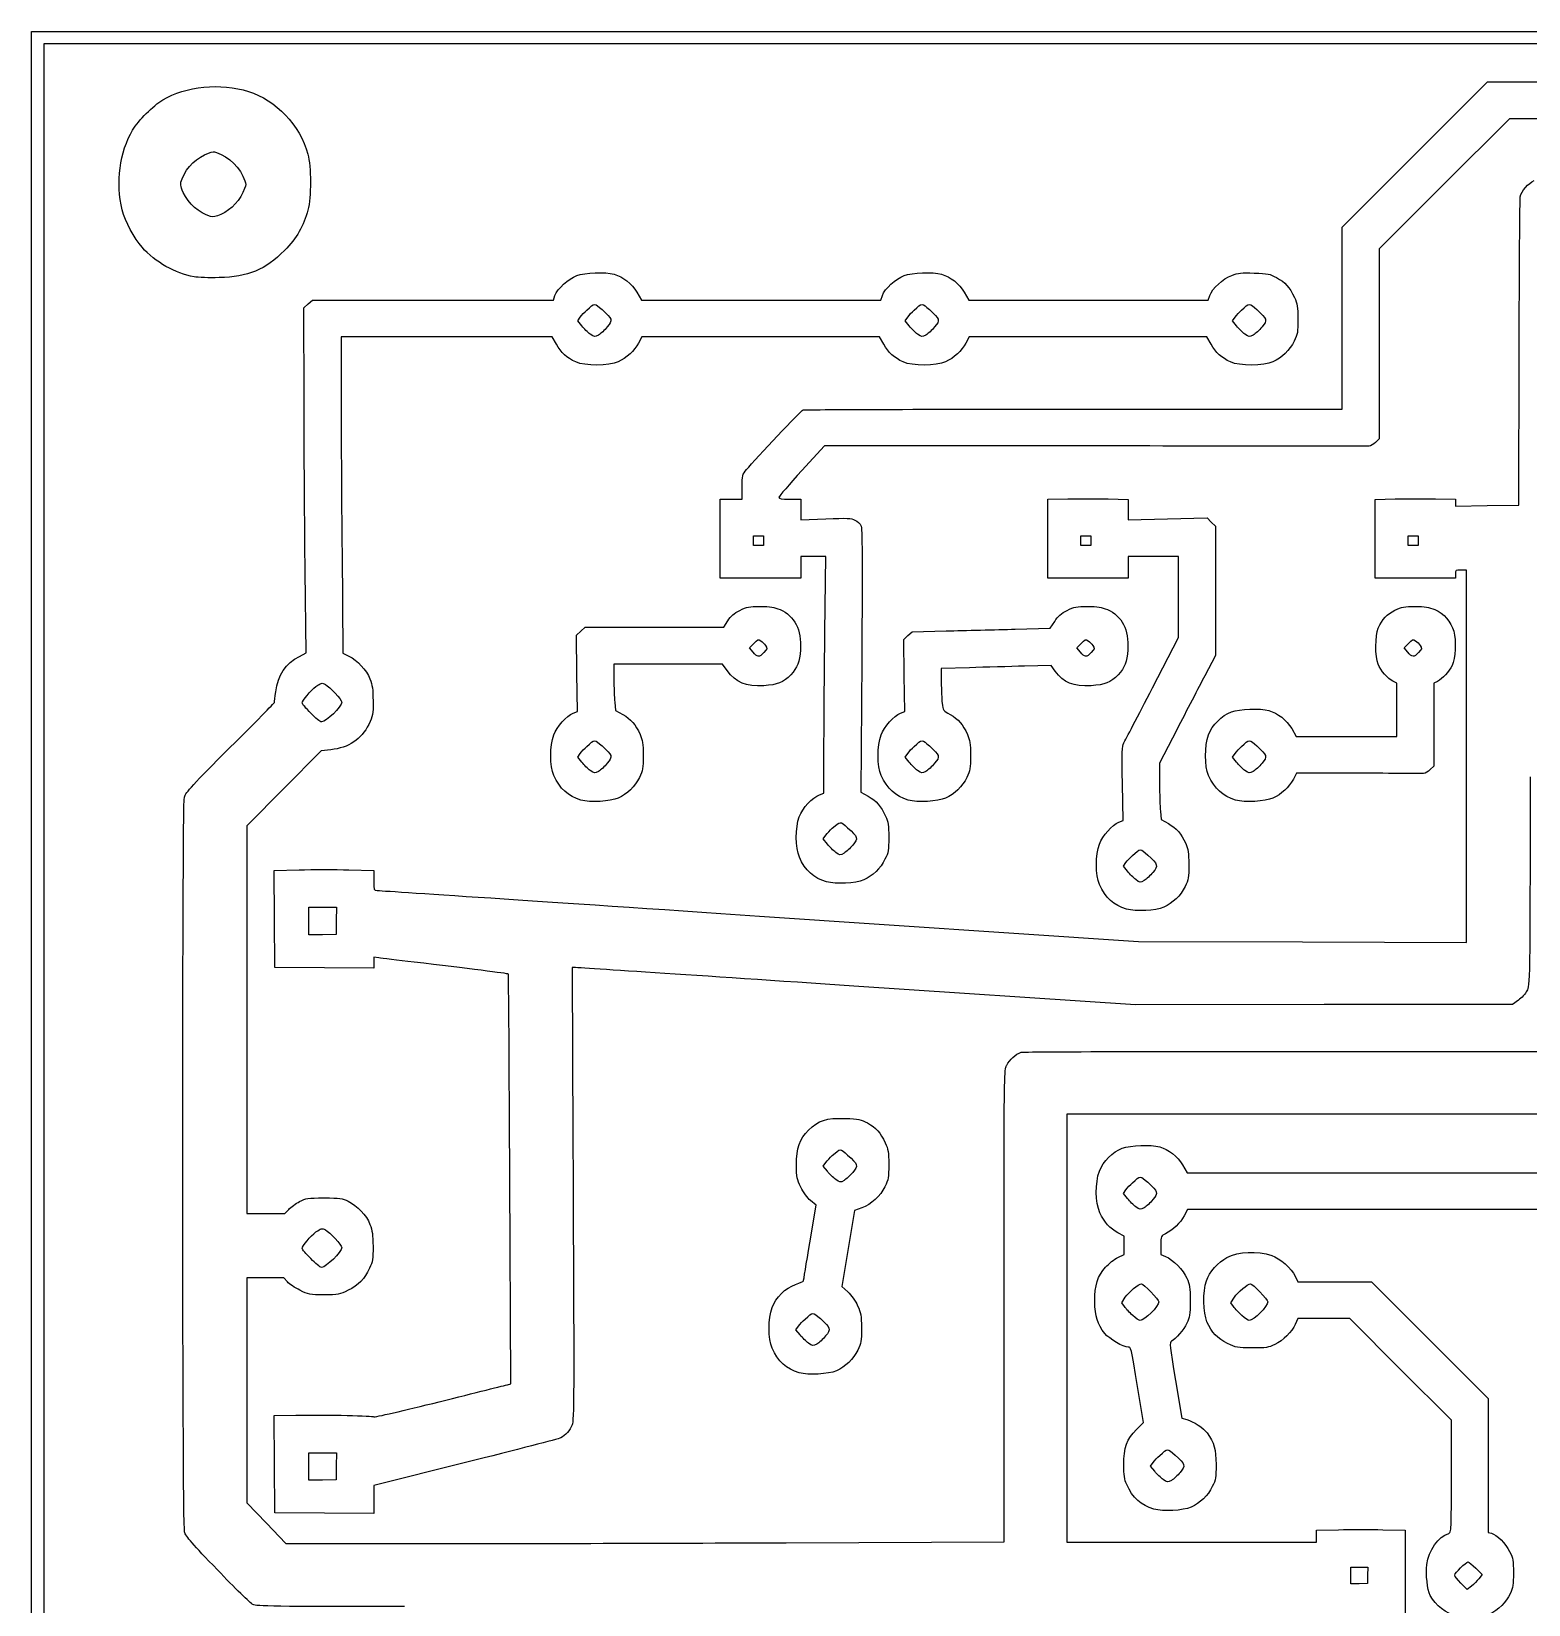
# Model space of a CAD drawing. Extents: x 0 to 100, y 0 to 150.
# Drawn here: x 0 to 34.85, y 113.45 to 150.08 of the extents above; entities that cross this region are included whole.
import ezdxf

# ---------------------------------------------------------------- set-up
doc = ezdxf.new("R2010")
doc.units = 0
doc.layers.add('Calque_1', color=7, linetype='CONTINUOUS')

msp = doc.modelspace()

# ---------------------------------------------------------------- linework, layer by layer
at = {"layer": 'Calque_1', "color": 7}
for p, q in [((0, 75.041132), (0, 150.08226)), ((0, 150.08226), (50.037997, 150.08226)), ((50.037997, 149.79651), (0.28575, 149.79651)), ((0.28575, 149.79651), (0.28575, 75.041132)), ((32.202913, 147.216494), (33.893932, 148.907513)), ((33.893932, 148.907513), (52.810749, 148.907513)), ((34.40121, 148.04995), (32.885149, 146.534315)), ((52.846526, 148.050232), (34.40121, 148.04995)), ((30.511894, 145.525475), (32.202913, 147.216494)), ((32.885149, 146.534315), (31.369085, 145.018683)), ((4.166293, 145.776799), (4.166295, 145.776816)), ((30.511894, 143.406494), (30.511894, 145.525475)), ((31.369085, 145.018683), (31.369085, 142.808327)), ((3.784758, 144.368976), (3.784755, 144.368973)), ((14.093509, 144.010071), (14.201148, 143.82751)), ((21.713506, 144.010071), (21.821148, 143.82751)), ((6.339388, 143.646928), (6.440441, 143.737219)), ((6.344722, 141.522658), (6.339388, 143.646928)), ((6.440441, 143.737219), (6.541493, 143.82751)), ((6.541493, 143.82751), (9.344491, 143.82751)), ((9.344491, 143.82751), (12.147485, 143.82751)), ((12.147485, 143.82751), (12.18552, 143.932692)), ((14.201148, 143.82751), (16.984317, 143.82751)), ((16.984317, 143.82751), (19.767485, 143.82751)), ((19.767485, 143.82751), (19.80552, 143.932692)), ((21.821148, 143.82751), (24.604317, 143.82751)), ((24.604317, 143.82751), (27.387485, 143.82751)), ((27.387485, 143.82751), (27.425517, 143.932692)), ((12.71561, 143.345844), (12.775709, 143.429419)), ((12.810716, 143.226168), (12.71561, 143.345844)), ((20.33561, 143.345844), (20.395709, 143.429419)), ((20.430716, 143.226168), (20.33561, 143.345844)), ((27.95561, 143.345844), (28.015709, 143.429419)), ((28.050716, 143.226168), (27.95561, 143.345844)), ((30.511894, 141.287513), (30.511894, 143.406494)), ((9.664835, 142.970359), (7.207242, 142.970359)), ((7.207242, 142.970359), (7.207242, 141.626228)), ((12.122429, 142.970359), (9.664835, 142.970359)), ((12.218196, 142.800673), (12.122429, 142.970359)), ((13.005491, 143.032953), (13.005491, 143.032959)), ((14.208009, 142.970325), (14.131917, 142.826891)), ((16.975218, 142.970325), (14.208009, 142.970325)), ((19.742429, 142.970325), (16.975218, 142.970325)), ((19.838196, 142.800642), (19.742429, 142.970325)), ((20.625491, 143.032953), (20.625491, 143.032959)), ((21.828006, 142.970294), (21.751914, 142.826858)), ((24.595218, 142.970294), (21.828006, 142.970294)), ((27.362429, 142.970294), (24.595218, 142.970294)), ((27.458193, 142.800608), (27.362429, 142.970294)), ((28.245491, 143.032953), (28.245491, 143.032959)), ((31.369085, 142.808327), (31.369085, 140.597968)), ((34.623324, 139.050925), (34.629505, 142.590056)), ((24.25974, 141.287513), (30.511894, 141.287513)), ((18.46271, 140.432837), (17.930899, 139.855986)), ((24.765085, 140.430297), (18.46271, 140.432837)), ((31.369085, 140.597968), (31.28538, 140.514264)), ((16.033894, 138.271263), (16.033894, 139.192013)), ((16.033894, 139.192013), (16.287894, 139.192013)), ((16.287894, 139.192013), (16.541894, 139.192013)), ((16.541894, 139.192013), (16.541894, 139.474757)), ((17.653085, 139.192499), (17.907085, 139.192499)), ((17.907085, 139.192499), (17.907085, 138.953273)), ((23.653863, 139.188751), (24.122174, 139.198318)), ((25.058799, 139.197754), (25.527113, 139.187537)), ((31.273699, 139.187348), (31.74201, 139.197564)), ((32.678635, 139.198129), (33.146949, 139.188562)), ((17.907085, 138.953273), (17.907085, 138.714053)), ((23.653863, 138.269632), (23.653863, 139.188751)), ((25.527113, 139.187537), (25.527113, 138.948215)), ((25.527113, 138.948215), (25.527113, 138.708891)), ((31.273699, 138.268887), (31.273699, 139.187348)), ((33.146949, 139.188562), (33.146949, 139.110572)), ((33.146949, 139.110572), (33.146949, 139.03258)), ((33.146949, 139.03258), (33.885135, 139.041752)), ((33.885135, 139.041752), (34.623324, 139.050925)), ((17.907085, 138.714053), (18.487096, 138.735643)), ((25.527113, 138.708891), (26.446316, 138.732231)), ((26.446316, 138.732231), (27.36552, 138.755571)), ((27.36552, 138.755571), (27.462316, 138.658777)), ((27.462316, 138.658777), (27.559113, 138.56198)), ((27.559113, 138.56198), (27.559113, 137.055359)), ((16.033894, 137.350513), (16.033894, 138.271263)), ((16.806833, 138.226618), (16.806833, 138.336685)), ((16.806833, 138.336685), (16.921486, 138.336685)), ((16.806833, 138.116552), (16.806833, 138.226618)), ((16.806833, 138.226618), (16.806833, 138.226618)), ((16.921486, 138.116552), (16.806833, 138.116552)), ((16.921486, 138.336685), (17.036138, 138.336685)), ((17.036138, 138.116552), (16.921486, 138.116552)), ((17.036138, 138.336685), (17.036138, 138.226618)), ((17.036138, 138.226618), (17.036138, 138.116552)), ((23.653863, 137.350513), (23.653863, 138.269632)), ((24.426833, 138.226618), (24.426833, 138.336685)), ((24.426833, 138.336685), (24.541486, 138.336685)), ((24.426833, 138.116552), (24.426833, 138.226618)), ((24.426833, 138.226618), (24.426833, 138.226618)), ((24.541486, 138.116552), (24.426833, 138.116552)), ((24.541486, 138.336685), (24.656138, 138.336685)), ((24.656138, 138.116552), (24.541486, 138.116552)), ((24.656138, 138.336685), (24.656138, 138.226618)), ((24.656138, 138.226618), (24.656138, 138.116552)), ((31.273699, 137.350423), (31.273699, 138.268887)), ((32.046833, 138.226618), (32.046833, 138.336685)), ((32.046833, 138.336685), (32.161486, 138.336685)), ((32.046833, 138.116552), (32.046833, 138.226618)), ((32.046833, 138.226618), (32.046833, 138.226618)), ((32.161486, 138.116552), (32.046833, 138.116552)), ((32.161486, 138.336685), (32.276138, 138.336685)), ((32.276138, 138.116552), (32.161486, 138.116552)), ((32.276138, 138.336685), (32.276138, 138.226618)), ((32.276138, 138.226618), (32.276138, 138.116552)), ((7.228324, 137.943535), (7.249406, 135.604971)), ((18.19809, 137.858513), (17.907144, 137.858513)), ((17.907144, 137.858513), (17.907144, 137.604513)), ((18.489038, 137.858513), (18.19809, 137.858513)), ((18.467956, 136.091161), (18.489038, 137.858513)), ((26.114488, 137.858513), (25.527113, 137.858513)), ((25.527113, 137.858513), (25.527113, 137.604513)), ((26.701863, 137.858513), (26.114488, 137.858513)), ((26.701863, 136.915823), (26.701863, 137.858513)), ((6.391261, 135.61015), (6.370659, 137.504268)), ((17.907144, 137.604513), (17.907144, 137.350513)), ((25.527113, 137.604513), (25.527113, 137.350513)), ((33.146949, 137.445673), (33.146949, 137.350423)), ((33.400949, 137.540923), (33.273949, 137.540923)), ((33.400949, 133.20562), (33.400949, 137.540923)), ((16.970519, 137.350513), (16.033894, 137.350513)), ((17.907144, 137.350513), (16.970519, 137.350513)), ((24.590488, 137.350513), (23.653863, 137.350513)), ((25.527113, 137.350513), (24.590488, 137.350513)), ((27.559113, 137.055359), (27.559113, 135.548736)), ((32.210324, 137.350423), (31.273699, 137.350423)), ((33.146949, 137.350423), (32.210324, 137.350423)), ((26.701863, 135.973133), (26.701863, 136.915823)), ((16.11328, 136.210897), (16.20853, 136.359397)), ((23.710784, 136.18537), (23.817267, 136.346855)), ((12.68428, 136.02209), (12.787969, 136.1148)), ((12.695654, 135.135831), (12.68428, 136.02209)), ((12.787969, 136.1148), (12.891657, 136.20751)), ((12.891657, 136.20751), (14.502469, 136.209204)), ((14.502469, 136.209204), (16.11328, 136.210897)), ((20.304249, 135.926809), (20.402347, 136.014538)), ((20.315651, 135.088189), (20.304249, 135.926809)), ((20.402347, 136.014538), (20.500444, 136.102267)), ((20.500444, 136.102267), (21.291347, 136.12301)), ((22.896517, 136.16457), (23.710784, 136.18537)), ((26.092105, 134.796509), (26.701863, 135.973133)), ((6.235692, 135.530572), (6.391261, 135.61015)), ((7.249406, 135.604971), (7.386402, 135.538655)), ((16.711515, 135.727512), (16.813313, 135.832539)), ((16.79551, 135.62769), (16.711515, 135.727512)), ((16.79551, 135.627679), (16.79551, 135.62769)), ((24.331515, 135.727512), (24.433313, 135.832539)), ((24.41551, 135.62769), (24.331515, 135.727512)), ((24.41551, 135.627679), (24.41551, 135.62769)), ((27.559113, 135.548736), (27.310512, 135.076479)), ((31.951515, 135.727512), (32.053313, 135.832539)), ((32.03551, 135.62769), (31.951515, 135.727512)), ((32.03551, 135.627679), (32.03551, 135.62769)), ((14.819526, 135.350198), (13.557402, 135.350198)), ((13.557402, 135.350198), (13.557402, 135.005605)), ((16.081646, 135.350198), (14.819526, 135.350198)), ((16.192714, 135.200482), (16.081646, 135.350198)), ((19.326287, 135.44084), (19.306475, 132.370962)), ((21.836185, 135.267764), (21.177374, 135.248008)), ((21.177374, 135.248008), (21.177656, 134.926063)), ((23.733249, 135.319583), (23.114124, 135.303553)), ((23.829306, 135.184819), (23.733249, 135.319583)), ((12.707027, 134.249571), (12.695654, 135.135831)), ((20.327025, 134.249571), (20.315651, 135.088189)), ((31.781874, 134.904129), (31.691337, 134.950947)), ((31.781874, 134.28582), (31.781874, 134.904129)), ((32.726447, 134.94986), (32.639133, 134.904129)), ((32.639133, 134.904129), (32.639133, 133.940899)), ((13.577751, 134.466366), (13.598099, 134.271714)), ((6.500913, 134.208646), (6.500913, 134.208646)), ((12.611735, 134.210102), (12.707027, 134.249571)), ((13.598099, 134.271714), (13.765781, 134.177082)), ((20.231735, 134.210099), (20.327025, 134.249571)), ((31.781874, 133.66751), (31.781874, 134.28582)), ((26.659637, 133.823153), (26.257363, 133.042083)), ((29.333642, 133.850071), (29.441284, 133.66751)), ((32.639133, 133.940899), (32.639133, 132.977669)), ((6.746847, 133.333094), (5.881658, 132.459277)), ((6.965259, 133.357026), (6.746847, 133.333094)), ((18.446874, 132.34677), (18.446874, 133.33529)), ((29.441284, 133.66751), (30.611578, 133.66751)), ((30.611578, 133.66751), (31.781874, 133.66751)), ((12.71561, 133.18585), (12.775709, 133.269425)), ((12.810716, 133.066174), (12.71561, 133.18585)), ((20.33561, 133.18585), (20.395709, 133.269425)), ((20.430716, 133.066174), (20.33561, 133.18585)), ((26.257363, 133.042083), (26.257363, 132.581624)), ((27.95561, 133.18585), (28.015709, 133.269425)), ((28.050716, 133.066174), (27.95561, 133.18585)), ((32.639133, 132.977669), (32.555428, 132.893965)), ((33.400949, 128.870317), (33.400949, 133.20562)), ((13.005491, 132.872956), (13.005491, 132.872964)), ((20.625491, 132.872956), (20.625491, 132.872964)), ((28.245491, 132.872956), (28.245491, 132.872964)), ((29.448258, 132.814635), (29.372111, 132.66907)), ((30.892883, 132.809639), (29.448258, 132.814635)), ((5.881658, 132.459277), (5.016472, 131.585461)), ((18.341693, 132.308734), (18.446874, 132.34677)), ((19.306475, 132.370962), (19.47744, 132.274476)), ((25.409113, 131.710437), (25.392772, 132.563189)), ((12.789162, 132.185869), (12.789002, 132.185928)), ((20.409137, 132.185914), (20.409002, 132.185928)), ((26.277711, 131.926512), (26.298059, 131.731861)), ((28.029134, 132.186044), (28.029002, 132.185928)), ((5.016472, 131.585461), (5.016472, 127.070284)), ((25.312776, 131.670534), (25.409113, 131.710437)), ((26.298059, 131.731861), (26.465742, 131.637229)), ((18.43061, 131.28085), (18.490709, 131.364425)), ((18.525716, 131.161174), (18.43061, 131.28085)), ((18.720491, 130.967959), (18.720491, 130.967964)), ((5.650653, 130.548207), (6.230487, 130.560935)), ((5.658979, 129.417032), (5.650653, 130.548207)), ((7.38976, 130.561217), (7.969196, 130.548856)), ((7.969196, 130.548856), (7.969196, 130.31427)), ((25.41561, 130.64585), (25.475709, 130.729425)), ((25.510716, 130.526174), (25.41561, 130.64585)), ((18.504103, 130.281411), (18.504002, 130.280931)), ((25.705491, 130.332959), (25.705491, 130.332964)), ((6.456333, 129.367674), (6.456333, 129.689402)), ((6.456333, 129.689402), (6.778061, 129.689402)), ((6.778061, 129.689402), (7.099788, 129.689402)), ((7.099788, 129.689402), (7.095188, 129.372277)), ((5.667304, 128.285857), (5.658979, 129.417032)), ((6.456335, 129.367677), (6.456333, 129.367674)), ((6.456335, 129.045949), (6.456335, 129.367677)), ((7.095188, 129.372277), (7.090588, 129.05515)), ((16.945057, 129.485445), (25.765074, 128.891201)), ((25.489123, 129.646016), (25.489002, 129.645931)), ((6.773461, 129.050549), (6.456335, 129.045949)), ((7.090588, 129.05515), (6.773461, 129.050549)), ((25.765074, 128.891201), (29.58301, 128.880759)), ((29.58301, 128.880759), (33.400949, 128.870317)), ((6.818243, 128.277532), (5.667304, 128.285857)), ((7.969179, 128.269206), (6.818243, 128.277532)), ((8.088243, 128.511742), (7.969179, 128.529579)), ((7.969179, 128.529579), (7.969179, 128.399392)), ((7.969179, 128.399392), (7.969179, 128.269206)), ((25.701569, 127.414685), (19.145194, 127.854238)), ((34.609823, 127.523877), (34.474983, 127.428627)), ((30.088276, 127.421656), (25.701569, 127.414685)), ((34.474983, 127.428627), (30.088276, 127.421656)), ((5.016472, 127.070284), (5.016472, 122.555106)), ((31.074323, 126.334209), (39.052472, 126.331669)), ((32.078487, 124.872966), (24.098357, 124.872966)), ((24.098357, 124.872966), (24.098357, 119.888216)), ((40.058617, 124.872966), (32.078487, 124.872966)), ((18.43061, 123.660853), (18.490709, 123.744427)), ((18.525716, 123.541177), (18.43061, 123.660853)), ((26.793512, 123.690066), (26.901154, 123.507502)), ((26.901154, 123.507502), (36.231201, 123.507502)), ((11.154684, 118.59009), (11.133658, 123.355853)), ((18.720491, 123.347962), (18.720491, 123.347967)), ((25.41561, 123.02585), (25.475709, 123.109425)), ((18.116691, 121.876108), (18.262755, 122.749825)), ((18.262755, 122.749825), (18.133898, 122.860121)), ((25.510716, 122.906174), (25.41561, 123.02585)), ((25.705491, 122.712956), (25.705491, 122.712962)), ((5.016472, 122.555106), (5.455031, 122.555106)), ((5.455031, 122.555106), (5.89359, 122.555106)), ((5.89359, 122.555106), (5.986842, 122.653317)), ((19.161249, 122.626147), (19.011776, 121.743847)), ((19.324554, 122.686783), (19.161249, 122.626147)), ((26.908012, 122.650257), (26.831919, 122.506824)), ((36.308823, 122.650257), (26.908012, 122.650257)), ((25.43175, 122.031237), (25.28778, 122.107612)), ((25.43175, 121.819099), (25.43175, 122.031237)), ((19.011776, 121.743847), (18.862302, 120.86155)), ((25.43175, 121.606958), (25.43175, 121.819099)), ((26.288997, 121.819305), (26.288997, 121.60336)), ((6.500913, 121.508652), (6.500913, 121.508652)), ((25.285031, 121.533682), (25.43175, 121.606958)), ((26.288997, 121.60336), (26.39945, 121.557211)), ((5.447146, 121.062856), (5.016472, 121.062856)), ((5.016472, 121.062856), (5.016472, 118.440529)), ((5.87782, 121.062856), (5.447146, 121.062856)), ((5.957107, 120.968634), (5.87782, 121.062856)), ((29.415441, 121.096579), (29.473644, 120.967502)), ((29.473644, 120.967502), (30.3336, 120.967502)), ((30.3336, 120.967502), (31.193551, 120.967502)), ((31.193551, 120.967502), (32.551277, 119.609779)), ((18.862302, 120.86155), (19.002338, 120.731144)), ((25.376403, 120.481363), (25.459619, 120.607113)), ((27.916403, 120.481363), (27.999619, 120.607113)), ((22.637722, 114.913861), (22.637722, 120.402617)), ((25.441817, 120.389497), (25.376403, 120.481363)), ((25.635636, 120.181626), (25.635636, 120.181626)), ((27.981817, 120.389497), (27.916403, 120.481363)), ((28.175636, 120.181626), (28.175636, 120.181626)), ((17.79561, 119.850842), (17.855709, 119.934419)), ((17.890716, 119.731168), (17.79561, 119.850842)), ((24.098357, 119.888216), (24.098357, 114.903466)), ((29.47622, 120.110252), (29.417713, 119.977647)), ((30.081138, 120.110252), (29.47622, 120.110252)), ((30.686059, 120.110252), (30.081138, 120.110252)), ((31.868906, 118.927724), (30.686059, 120.110252)), ((18.085491, 119.53795), (18.085491, 119.537956)), ((32.551277, 119.609779), (33.909003, 118.252053)), ((17.869129, 118.850923), (17.869002, 118.850923)), ((33.05175, 117.745196), (31.868906, 118.927724)), ((5.016472, 118.440529), (5.016472, 115.818205)), ((11.077998, 118.571492), (11.154684, 118.59009)), ((25.882981, 117.691057), (25.752182, 118.479967)), ((26.628858, 118.672866), (26.775616, 117.792166)), ((33.909003, 118.252053), (33.909003, 116.692219)), ((5.650636, 117.855985), (6.151101, 117.862109)), ((5.65899, 116.720924), (5.650636, 117.855985)), ((25.721152, 117.530072), (25.882981, 117.691057)), ((26.775616, 117.792166), (26.889981, 117.761367)), ((33.05175, 116.437488), (33.05175, 117.745196)), ((6.456333, 116.667668), (6.456333, 116.989396)), ((6.456333, 116.989396), (6.778061, 116.989396)), ((6.778061, 116.989396), (7.099788, 116.989396)), ((7.099788, 116.989396), (7.095188, 116.672272)), ((5.667316, 115.58586), (5.65899, 116.720924)), ((6.456335, 116.667668), (6.456333, 116.667668)), ((6.456335, 116.345944), (6.456335, 116.667668)), ((7.095188, 116.672272), (7.090588, 116.355144)), ((10.10438, 116.757565), (7.969191, 116.223843)), ((26.05061, 116.675842), (26.110709, 116.759419)), ((26.145716, 116.556168), (26.05061, 116.675842)), ((33.909003, 116.692219), (33.909003, 115.132385)), ((6.773461, 116.350544), (6.456335, 116.345944)), ((7.090588, 116.355144), (6.773461, 116.350544)), ((7.969191, 116.223843), (7.969191, 115.896527)), ((26.340491, 116.36295), (26.340491, 116.362956)), ((5.016472, 115.818205), (5.468908, 115.346039)), ((7.969191, 115.896527), (7.969191, 115.569209)), ((6.818255, 115.577534), (5.667316, 115.58586)), ((7.969191, 115.569209), (6.818255, 115.577534)), ((26.123999, 115.675928), (26.124002, 115.675923)), ((5.468908, 115.346039), (5.921347, 114.87387)), ((29.908607, 115.180973), (30.424543, 115.194773)), ((29.908607, 115.042218), (29.908607, 115.180973)), ((29.908607, 114.903466), (29.908607, 115.042218)), ((31.456418, 115.195055), (31.972357, 115.181593)), ((31.972357, 115.181593), (31.972357, 114.169387)), ((33.909003, 115.132385), (33.981291, 115.114238)), ((5.921347, 114.87387), (9.207472, 114.872741)), ((17.565658, 114.89275), (22.637722, 114.913861)), ((24.098357, 114.903466), (27.003482, 114.903466)), ((27.003482, 114.903466), (29.908607, 114.903466)), ((30.713333, 114.12753), (30.713333, 114.322407)), ((30.713333, 114.322407), (30.90821, 114.322407)), ((30.90821, 114.322407), (31.103087, 114.322407)), ((31.103087, 114.322407), (31.099503, 114.13112)), ((33.618867, 114.297741), (33.764897, 114.149617)), ((30.713344, 114.127541), (30.713333, 114.12753)), ((30.713344, 113.932664), (30.713344, 114.127541)), ((30.904632, 113.936248), (30.713344, 113.932664)), ((31.095919, 113.939833), (30.904632, 113.936248)), ((31.099503, 114.13112), (31.095919, 113.939833)), ((31.972357, 114.169387), (31.972357, 113.157182)), ((33.41926, 113.805548), (33.274562, 113.950247)), ((33.274562, 113.950247), (33.274562, 113.950247)), ((33.764897, 114.149617), (33.691147, 114.053977)), ((33.518325, 113.88194), (33.41926, 113.805548))]:
    msp.add_line(p, q, dxfattribs=at)
for points in [[(3.057452, 148.489082), (3.589249, 148.80825), (4.401154, 148.88848), (5.052492, 148.68622)], [(2.35519, 147.786817), (2.490399, 148.012101), (2.832171, 148.353872), (3.057452, 148.489082)], [(5.052492, 148.68622), (5.693794, 148.487078), (6.246396, 147.90215), (6.433171, 147.224772)], [(2.113308, 145.931412), (1.958332, 146.54373), (2.055233, 147.287033), (2.35519, 147.786817)], [(3.505602, 146.6524), (3.61761, 146.928052), (3.858441, 147.161904), (4.12311, 147.252009)], [(4.12311, 147.252009), (4.227602, 147.287583), (4.230013, 147.287713), (4.310138, 147.261971)], [(4.310138, 147.261971), (4.598265, 147.169467), (4.864428, 146.902745), (4.967466, 146.603259)], [(6.433171, 147.224772), (6.511739, 146.939826), (6.513455, 146.214117), (6.436247, 145.923022)], [(3.533756, 146.33455), (3.462658, 146.483221), (3.458041, 146.535351), (3.505602, 146.6524)], [(4.967466, 146.603259), (4.995281, 146.522411), (4.995262, 146.52186), (4.961234, 146.424482)], [(34.654877, 146.233054), (34.678837, 146.362608), (34.842992, 146.55334), (34.979695, 146.610458)], [(4.166295, 145.776816), (3.90163, 145.855957), (3.661287, 146.067875), (3.533756, 146.33455)], [(4.961234, 146.424482), (4.87116, 146.166706), (4.656298, 145.931974), (4.411202, 145.823578)], [(34.629505, 142.590056), (34.632892, 144.53658), (34.644322, 146.175929), (34.654877, 146.233054)], [(2.5728, 145.057263), (2.389652, 145.262035), (2.183435, 145.654346), (2.113308, 145.931412)], [(4.411202, 145.823578), (4.280595, 145.765818), (4.233255, 145.756776), (4.166293, 145.776799)], [(6.436247, 145.923022), (6.33936, 145.557739), (6.170069, 145.266539), (5.889919, 144.983281)], [(3.784755, 144.368973), (3.348612, 144.446638), (2.88187, 144.711707), (2.5728, 145.057263)], [(5.889919, 144.983281), (5.445241, 144.53367), (5.043469, 144.366611), (4.365625, 144.349475)], [(4.365625, 144.349475), (4.138611, 144.343746), (3.877223, 144.352523), (3.784758, 144.368976)], [(12.18552, 143.932692), (12.243791, 144.093835), (12.495039, 144.325539), (12.691008, 144.398861)], [(12.691008, 144.398861), (12.881695, 144.470206), (13.356598, 144.487018), (13.562872, 144.429727)], [(13.562872, 144.429727), (13.767709, 144.372834), (13.977394, 144.207003), (14.093509, 144.010071)], [(19.80552, 143.932692), (19.863791, 144.093835), (20.115039, 144.325539), (20.311008, 144.398861)], [(20.311008, 144.398861), (20.501695, 144.470206), (20.976598, 144.487018), (21.182869, 144.429727)], [(21.182869, 144.429727), (21.387706, 144.372834), (21.597394, 144.207003), (21.713506, 144.010071)], [(27.425517, 143.932692), (27.48468, 144.096302), (27.734929, 144.325449), (27.937754, 144.401731)], [(27.937754, 144.401731), (28.08747, 144.45804), (28.168222, 144.466484), (28.463867, 144.456744)], [(28.463867, 144.456744), (28.778807, 144.446359), (28.829748, 144.436086), (28.982427, 144.352147)], [(28.982427, 144.352147), (29.183767, 144.241451), (29.286858, 144.126759), (29.396904, 143.89101)], [(12.775709, 143.429419), (12.808763, 143.475384), (12.876403, 143.549428), (12.92602, 143.593957)], [(12.92602, 143.593957), (13.117155, 143.765492), (13.10493, 143.765111), (13.282958, 143.605049)], [(13.282958, 143.605049), (13.525695, 143.386806), (13.533727, 143.359812), (13.403038, 143.201431)], [(20.395709, 143.429419), (20.428763, 143.475384), (20.496403, 143.549428), (20.54602, 143.593957)], [(20.54602, 143.593957), (20.737155, 143.765492), (20.72493, 143.765111), (20.902958, 143.605049)], [(20.902958, 143.605049), (21.145695, 143.386806), (21.153727, 143.359812), (21.023035, 143.201431)], [(28.015709, 143.429419), (28.048763, 143.475384), (28.116403, 143.549428), (28.16602, 143.593957)], [(28.16602, 143.593957), (28.357155, 143.765492), (28.34493, 143.765111), (28.522958, 143.605049)], [(28.522958, 143.605049), (28.765695, 143.386806), (28.773727, 143.359812), (28.643035, 143.201431)], [(29.396904, 143.89101), (29.467945, 143.73883), (29.478515, 143.673535), (29.479144, 143.38301)], [(13.005491, 143.032959), (12.950673, 143.073401), (12.863023, 143.160345), (12.810716, 143.226168)], [(20.625491, 143.032959), (20.570673, 143.073401), (20.483023, 143.160345), (20.430716, 143.226168)], [(28.245491, 143.032959), (28.190673, 143.073401), (28.103023, 143.160345), (28.050716, 143.226168)], [(29.479144, 143.38301), (29.479708, 143.081927), (29.471326, 143.032225), (29.391607, 142.869913)], [(13.199251, 143.01396), (13.108099, 142.961122), (13.102057, 142.961715), (13.005491, 143.032953)], [(13.403038, 143.201431), (13.342705, 143.128316), (13.250999, 143.043951), (13.199251, 143.01396)], [(20.819251, 143.01396), (20.728099, 142.961122), (20.722057, 142.961715), (20.625491, 143.032953)], [(21.023035, 143.201431), (20.962705, 143.128316), (20.870999, 143.043951), (20.819251, 143.01396)], [(28.439251, 143.01396), (28.348096, 142.961122), (28.342054, 142.961715), (28.245491, 143.032953)], [(28.643035, 143.201431), (28.582705, 143.128316), (28.490999, 143.043951), (28.439251, 143.01396)], [(29.391607, 142.869913), (29.28986, 142.662726), (29.106721, 142.484358), (28.896378, 142.387587)], [(12.668242, 142.386241), (12.464181, 142.480613), (12.32811, 142.605914), (12.218196, 142.800673)], [(14.131917, 142.826891), (14.03821, 142.650254), (13.850691, 142.477049), (13.656378, 142.387652)], [(20.288242, 142.38621), (20.084181, 142.480579), (19.94811, 142.60588), (19.838196, 142.800642)], [(21.751914, 142.826858), (21.658207, 142.65022), (21.470688, 142.477015), (21.276378, 142.387621)], [(27.908242, 142.386176), (27.704178, 142.480545), (27.56811, 142.605846), (27.458193, 142.800608)], [(13.656378, 142.387652), (13.445174, 142.290489), (12.877021, 142.289656), (12.668242, 142.386241)], [(21.276378, 142.387621), (21.065171, 142.290455), (20.497021, 142.289625), (20.288242, 142.38621)], [(28.896378, 142.387587), (28.685171, 142.290421), (28.117021, 142.289591), (27.908242, 142.386176)], [(6.370659, 137.504268), (6.359313, 138.546032), (6.347658, 140.354309), (6.344722, 141.522658)], [(7.207242, 141.626228), (7.207242, 140.886955), (7.216724, 139.229743), (7.228324, 137.943535)], [(16.64508, 139.880957), (16.865894, 140.145134), (17.912994, 141.251214), (17.958974, 141.268858)], [(17.958974, 141.268858), (17.9857, 141.279103), (20.821055, 141.287513), (24.25974, 141.287513)], [(31.134566, 140.429168), (31.097657, 140.428321), (28.231392, 140.428886), (24.765085, 140.430297)], [(31.28538, 140.514264), (31.239341, 140.468228), (31.171475, 140.429933), (31.134566, 140.429168)], [(16.541894, 139.474757), (16.541894, 139.747263), (16.545619, 139.761975), (16.64508, 139.880957)], [(17.930899, 139.855986), (17.638401, 139.538717), (17.399085, 139.259642), (17.399085, 139.235817)], [(17.399085, 139.235817), (17.399085, 139.202834), (17.459695, 139.192499), (17.653085, 139.192499)], [(24.122174, 139.198318), (24.379747, 139.203596), (24.801229, 139.203285), (25.058799, 139.197754)], [(31.74201, 139.197564), (31.999583, 139.203181), (32.421062, 139.203491), (32.678635, 139.198129)], [(18.487096, 138.735643), (18.992808, 138.754467), (19.08013, 138.750516), (19.168779, 138.70466)], [(19.168779, 138.70466), (19.224701, 138.675744), (19.287476, 138.620276), (19.308281, 138.5814)], [(19.308281, 138.5814), (19.337203, 138.52736), (19.341442, 137.787774), (19.326287, 135.44084)], [(33.273949, 137.540923), (33.154002, 137.540923), (33.146949, 137.535645), (33.146949, 137.445673)], [(16.4878, 136.601569), (16.652531, 136.685423), (16.702461, 136.695173), (16.96405, 136.694569)], [(16.96405, 136.694569), (17.198221, 136.694005), (17.28967, 136.679358), (17.424349, 136.620794)], [(24.107772, 136.601814), (24.272359, 136.685417), (24.322659, 136.695216), (24.584022, 136.694612)], [(24.584022, 136.694612), (24.81819, 136.694047), (24.909642, 136.679428), (25.044318, 136.620836)], [(31.738178, 136.607693), (31.89432, 136.684088), (31.95432, 136.695219), (32.206754, 136.694631)], [(32.206754, 136.694631), (32.438075, 136.694067), (32.530034, 136.67925), (32.664327, 136.620853)], [(16.20853, 136.359397), (16.278408, 136.46834), (16.352797, 136.532848), (16.4878, 136.601569)], [(17.424349, 136.620794), (17.767325, 136.471614), (17.92857, 136.153267), (17.899247, 135.683212)], [(23.817267, 136.346855), (23.897037, 136.467829), (23.969915, 136.531789), (24.107772, 136.601814)], [(25.044318, 136.620836), (25.387294, 136.471659), (25.548542, 136.153312), (25.519216, 135.683257)], [(31.34842, 136.189925), (31.437998, 136.396128), (31.549049, 136.515164), (31.738178, 136.607693)], [(32.664327, 136.620853), (32.876815, 136.528431), (33.038522, 136.342616), (33.104763, 136.114755)], [(16.813313, 135.832539), (16.904391, 135.92651), (16.921599, 135.933021), (16.97677, 135.894379)], [(16.97677, 135.894379), (17.010682, 135.870616), (17.06015, 135.82018), (17.086693, 135.782283)], [(18.446874, 133.33529), (18.446874, 133.878974), (18.456357, 135.119117), (18.467956, 136.091161)], [(21.291347, 136.12301), (21.726344, 136.134412), (22.44867, 136.153123), (22.896517, 136.16457)], [(24.433313, 135.832539), (24.524391, 135.92651), (24.541599, 135.933021), (24.59677, 135.894379)], [(24.59677, 135.894379), (24.630682, 135.870616), (24.68015, 135.82018), (24.706693, 135.782283)], [(31.343453, 135.347952), (31.272785, 135.509981), (31.275802, 136.02279), (31.34842, 136.189925)], [(32.053313, 135.832539), (32.144391, 135.92651), (32.161599, 135.933021), (32.216767, 135.894379)], [(32.216767, 135.894379), (32.250682, 135.870616), (32.30015, 135.82018), (32.326693, 135.782283)], [(33.104763, 136.114755), (33.168037, 135.8971), (33.148702, 135.476264), (33.068088, 135.316507)], [(5.684461, 134.708196), (5.732066, 135.087322), (5.921417, 135.369815), (6.235692, 135.530572)], [(7.386402, 135.538655), (7.58584, 135.44211), (7.7976, 135.212429), (7.879026, 135.004346)], [(17.046092, 135.620624), (16.933743, 135.503355), (16.899314, 135.504325), (16.79551, 135.627679)], [(17.086693, 135.782283), (17.131552, 135.718239), (17.128688, 135.706834), (17.046092, 135.620624)], [(17.899247, 135.683212), (17.881665, 135.401187), (17.829863, 135.267753), (17.673413, 135.101354)], [(24.666092, 135.620624), (24.553743, 135.503355), (24.519314, 135.504325), (24.41551, 135.627679)], [(24.706693, 135.782283), (24.751552, 135.718239), (24.748688, 135.706834), (24.666092, 135.620624)], [(25.519216, 135.683257), (25.501634, 135.401232), (25.449832, 135.267798), (25.293382, 135.101397)], [(32.286095, 135.620624), (32.173743, 135.503355), (32.139314, 135.504325), (32.03551, 135.627679)], [(32.326693, 135.782283), (32.371552, 135.718239), (32.368688, 135.706834), (32.286095, 135.620624)], [(17.049905, 134.848952), (16.619395, 134.827221), (16.404122, 134.915503), (16.192714, 135.200482)], [(23.114124, 135.303553), (22.773603, 135.294747), (22.198533, 135.278632), (21.836185, 135.267764)], [(24.669874, 134.848994), (24.24533, 134.827573), (24.019705, 134.917707), (23.829306, 135.184819)], [(31.691337, 134.950947), (31.574768, 135.011227), (31.406632, 135.20311), (31.343453, 135.347952)], [(33.068088, 135.316507), (32.999005, 135.179606), (32.840682, 135.009694), (32.726447, 134.94986)], [(6.301111, 134.442007), (6.301111, 134.501807), (6.497264, 134.737815), (6.622161, 134.828293)], [(6.622161, 134.828293), (6.743996, 134.916547), (6.758192, 134.919742), (6.840169, 134.877352)], [(6.840169, 134.877352), (6.941332, 134.825039), (7.221861, 134.523431), (7.221861, 134.466978)], [(7.879026, 135.004346), (7.934147, 134.863481), (7.949116, 134.757001), (7.950985, 134.492443)], [(13.557402, 135.005605), (13.557402, 134.816081), (13.566546, 134.573421), (13.577751, 134.466366)], [(17.673413, 135.101354), (17.50982, 134.927359), (17.354062, 134.864305), (17.049905, 134.848952)], [(21.177656, 134.926063), (21.177814, 134.748994), (21.186913, 134.529369), (21.197892, 134.438005)], [(25.293382, 135.101397), (25.129789, 134.927401), (24.974034, 134.86435), (24.669874, 134.848994)], [(25.429396, 133.517913), (25.458519, 133.573999), (25.75674, 134.149368), (26.092105, 134.796509)], [(27.310512, 135.076479), (27.173784, 134.816736), (26.880891, 134.25274), (26.659637, 133.823153)], [(4.627499, 133.41351), (5.196524, 133.981042), (5.660675, 134.453186), (5.658948, 134.462719)], [(5.658948, 134.462719), (5.657255, 134.472258), (5.668713, 134.582717), (5.684461, 134.708196)], [(6.500913, 134.208646), (6.391021, 134.321272), (6.301111, 134.426284), (6.301111, 134.442007)], [(7.221861, 134.466978), (7.221861, 134.360665), (6.858666, 134.003868), (6.750445, 134.003868)], [(7.950985, 134.492443), (7.953242, 134.176958), (7.94757, 134.146678), (7.849506, 133.947472)], [(21.197892, 134.438005), (21.217196, 134.277218), (21.223235, 134.268855), (21.385643, 134.177192)], [(6.750445, 134.003868), (6.723098, 134.003868), (6.610804, 134.09602), (6.500913, 134.208646)], [(12.157685, 133.701498), (12.230718, 133.895772), (12.452421, 134.14411), (12.611735, 134.210102)], [(13.765781, 134.177082), (13.952677, 134.071605), (14.060622, 133.946673), (14.166477, 133.713326)], [(19.777685, 133.701498), (19.850718, 133.895772), (20.072421, 134.14411), (20.231735, 134.210099)], [(21.385643, 134.177192), (21.572649, 134.071653), (21.680582, 133.946752), (21.786455, 133.713371)], [(27.397685, 133.701498), (27.484708, 133.932988), (27.703986, 134.153872), (27.931141, 134.238861)], [(27.931141, 134.238861), (28.121824, 134.310206), (28.596731, 134.327018), (28.803005, 134.269727)], [(28.803005, 134.269727), (29.007841, 134.212834), (29.21753, 134.047003), (29.333642, 133.850071)], [(7.849506, 133.947472), (7.677935, 133.598959), (7.384398, 133.402952), (6.965259, 133.357026)], [(12.158813, 132.758487), (12.06408, 132.972648), (12.063442, 133.451145), (12.157685, 133.701498)], [(14.166477, 133.713326), (14.225434, 133.583366), (14.237902, 133.498902), (14.238867, 133.222948)], [(19.778813, 132.758487), (19.68408, 132.972648), (19.683442, 133.451145), (19.777685, 133.701498)], [(21.786455, 133.713371), (21.845411, 133.583411), (21.85788, 133.498947), (21.858845, 133.222993)], [(27.398813, 132.758487), (27.30408, 132.972648), (27.303442, 133.451145), (27.397685, 133.701498)], [(3.558754, 132.254635), (3.587547, 132.361685), (3.755432, 132.543727), (4.627499, 133.41351)], [(12.775709, 133.269425), (12.808763, 133.31539), (12.876403, 133.389434), (12.92602, 133.433963)], [(12.92602, 133.433963), (13.117155, 133.605498), (13.10493, 133.605117), (13.282958, 133.445054)], [(13.282958, 133.445054), (13.525695, 133.226812), (13.533727, 133.199817), (13.403038, 133.041437)], [(20.395709, 133.269425), (20.428763, 133.31539), (20.496403, 133.389434), (20.54602, 133.433963)], [(20.54602, 133.433963), (20.737155, 133.605498), (20.72493, 133.605117), (20.902958, 133.445054)], [(20.902958, 133.445054), (21.145695, 133.226812), (21.153727, 133.199817), (21.023035, 133.041437)], [(25.392772, 132.563189), (25.378323, 133.318003), (25.382528, 133.42765), (25.429396, 133.517913)], [(28.015709, 133.269425), (28.048763, 133.31539), (28.116403, 133.389434), (28.16602, 133.433963)], [(28.16602, 133.433963), (28.357155, 133.605498), (28.34493, 133.605117), (28.522958, 133.445054)], [(28.522958, 133.445054), (28.765695, 133.226812), (28.773727, 133.199817), (28.643035, 133.041437)], [(13.005491, 132.872964), (12.950673, 132.913407), (12.863023, 133.000351), (12.810716, 133.066174)], [(13.403038, 133.041437), (13.342705, 132.968322), (13.250999, 132.883957), (13.199251, 132.853962)], [(14.238867, 133.222948), (14.239996, 132.921371), (14.231614, 132.872431), (14.151777, 132.709851)], [(20.625491, 132.872964), (20.570673, 132.913407), (20.483023, 133.000351), (20.430716, 133.066174)], [(21.023035, 133.041437), (20.962705, 132.968322), (20.870999, 132.883957), (20.819251, 132.853962)], [(21.858845, 133.222993), (21.859974, 132.921416), (21.851592, 132.872476), (21.771754, 132.709896)], [(28.245491, 132.872964), (28.190673, 132.913407), (28.103023, 133.000351), (28.050716, 133.066174)], [(28.643035, 133.041437), (28.582705, 132.968322), (28.490999, 132.883957), (28.439251, 132.853962)], [(12.789002, 132.185928), (12.498087, 132.268168), (12.29347, 132.454073), (12.158813, 132.758487)], [(13.199251, 132.853962), (13.108099, 132.801128), (13.102057, 132.80172), (13.005491, 132.872956)], [(14.151777, 132.709851), (14.049262, 132.501097), (13.864635, 132.322171), (13.656951, 132.230302)], [(20.409002, 132.185928), (20.118087, 132.268168), (19.91347, 132.454073), (19.778813, 132.758487)], [(20.819251, 132.853962), (20.728099, 132.801128), (20.722057, 132.80172), (20.625491, 132.872956)], [(21.771754, 132.709896), (21.66924, 132.501145), (21.484613, 132.322219), (21.276925, 132.230347)], [(28.029002, 132.185928), (27.738087, 132.268168), (27.53347, 132.454073), (27.398813, 132.758487)], [(28.439251, 132.853962), (28.348096, 132.801128), (28.342054, 132.80172), (28.245491, 132.872956)], [(29.372111, 132.66907), (29.278128, 132.489407), (29.090245, 132.315993), (28.896922, 132.230477)], [(32.404614, 132.807382), (32.367705, 132.805688), (31.687426, 132.806817), (30.892883, 132.809639)], [(32.555428, 132.893965), (32.509389, 132.847926), (32.441523, 132.808965), (32.404614, 132.807382)], [(34.885557, 132.722941), (34.877316, 127.873796), (34.877316, 127.87311), (34.810988, 127.746127)], [(3.563242, 115.145065), (3.510644, 115.32135), (3.506261, 132.059442), (3.558754, 132.254635)], [(17.872685, 131.796498), (17.948933, 131.999323), (18.178055, 132.249561), (18.341693, 132.308734)], [(19.47744, 132.274476), (19.667485, 132.167223), (19.775145, 132.043141), (19.881421, 131.808868)], [(26.257363, 132.581624), (26.257363, 132.328369), (26.266507, 132.033568), (26.277711, 131.926512)], [(13.656951, 132.230302), (13.47185, 132.148424), (13.005999, 132.12457), (12.789162, 132.185869)], [(21.276925, 132.230347), (21.091824, 132.148469), (20.625974, 132.124616), (20.409137, 132.185914)], [(28.896922, 132.230477), (28.711819, 132.148599), (28.245971, 132.124745), (28.029134, 132.186044)], [(17.873813, 130.853487), (17.77908, 131.067648), (17.778442, 131.546145), (17.872685, 131.796498)], [(18.490709, 131.364425), (18.523763, 131.41039), (18.591403, 131.484434), (18.64102, 131.528963)], [(18.64102, 131.528963), (18.832155, 131.700498), (18.81993, 131.700117), (18.997958, 131.540054)], [(18.997958, 131.540054), (19.240695, 131.321812), (19.248727, 131.294817), (19.118038, 131.13644)], [(19.881421, 131.808868), (19.940377, 131.678908), (19.952846, 131.594444), (19.953811, 131.31849)], [(24.857685, 131.161498), (24.930904, 131.356271), (25.152519, 131.604153), (25.312776, 131.670534)], [(26.465742, 131.637229), (26.652638, 131.531751), (26.760582, 131.40682), (26.866438, 131.173473)], [(18.720491, 130.967964), (18.665673, 131.008407), (18.578023, 131.095351), (18.525716, 131.161174)], [(19.118038, 131.13644), (19.057705, 131.063322), (18.965999, 130.97896), (18.914251, 130.948965)], [(19.953811, 131.31849), (19.95494, 131.016913), (19.946558, 130.967973), (19.86672, 130.805393)], [(24.858813, 130.218487), (24.76408, 130.432648), (24.763442, 130.911145), (24.857685, 131.161498)], [(26.866438, 131.173473), (26.925394, 131.043512), (26.937863, 130.959049), (26.938828, 130.683095)], [(18.504002, 130.280931), (18.213087, 130.363171), (18.00847, 130.549076), (17.873813, 130.853487)], [(18.914251, 130.948965), (18.823099, 130.896128), (18.817057, 130.89672), (18.720491, 130.967959)], [(19.86672, 130.805393), (19.764206, 130.596639), (19.579579, 130.417713), (19.371891, 130.325844)], [(25.475709, 130.729425), (25.508763, 130.77539), (25.576403, 130.849434), (25.62602, 130.893963)], [(25.62602, 130.893963), (25.817155, 131.065498), (25.80493, 131.065117), (25.982958, 130.905054)], [(25.982958, 130.905054), (26.225695, 130.686812), (26.233727, 130.659817), (26.103035, 130.50144)], [(6.230487, 130.560935), (6.549398, 130.567934), (7.071069, 130.568075), (7.38976, 130.561217)], [(25.705491, 130.332964), (25.650673, 130.373407), (25.563023, 130.460351), (25.510716, 130.526174)], [(26.103035, 130.50144), (26.042705, 130.428322), (25.950999, 130.34396), (25.899251, 130.313965)], [(26.938828, 130.683095), (26.939957, 130.381518), (26.931575, 130.332578), (26.851737, 130.169998)], [(7.969196, 130.31427), (7.969196, 130.086381), (7.971454, 130.079687), (8.047118, 130.079687)], [(8.047118, 130.079687), (8.089976, 130.079687), (12.094046, 129.812279), (16.945057, 129.485445)], [(19.371891, 130.325844), (19.18679, 130.243966), (18.720943, 130.220112), (18.504103, 130.281411)], [(25.489002, 129.645931), (25.198087, 129.728171), (24.99347, 129.914076), (24.858813, 130.218487)], [(25.899251, 130.313965), (25.808096, 130.261128), (25.802057, 130.26172), (25.705491, 130.332959)], [(26.851737, 130.169998), (26.749223, 129.961247), (26.564596, 129.782321), (26.356911, 129.690452)], [(26.356911, 129.690452), (26.17181, 129.608571), (25.70596, 129.584717), (25.489123, 129.646016)], [(8.905804, 128.411353), (8.521629, 128.456757), (8.153727, 128.501932), (8.088243, 128.511742)], [(11.100906, 128.13335), (11.088884, 128.145372), (10.147306, 128.264625), (8.905804, 128.411353)], [(12.586109, 128.289831), (12.584698, 128.287573), (12.594548, 125.915371), (12.608151, 123.018089)], [(19.145194, 127.854238), (15.539187, 128.095989), (12.587599, 128.292007), (12.586109, 128.289831)], [(11.133658, 123.355853), (11.122087, 125.977022), (11.107355, 128.126895), (11.100906, 128.13335)], [(34.810988, 127.746127), (34.774511, 127.676277), (34.683985, 127.576266), (34.609823, 127.523877)], [(22.637722, 120.402617), (22.637722, 125.820231), (22.638568, 125.892977), (22.700928, 126.015266)], [(22.700928, 126.015266), (22.763313, 126.137553), (22.911847, 126.271121), (23.033637, 126.314453)], [(23.033637, 126.314453), (23.068034, 126.326701), (26.686343, 126.335591), (31.074323, 126.334209)], [(18.0876, 124.501779), (18.311532, 124.725711), (18.502088, 124.786132), (18.938999, 124.771736)], [(18.938999, 124.771736), (19.253942, 124.76135), (19.304883, 124.751077), (19.457566, 124.667142)], [(19.457566, 124.667142), (19.658906, 124.556443), (19.761993, 124.441751), (19.872043, 124.206002)], [(17.806662, 123.686033), (17.806097, 124.086009), (17.876585, 124.290764), (18.0876, 124.501779)], [(19.872043, 124.206002), (19.943081, 124.053822), (19.953653, 123.98853), (19.95428, 123.698002)], [(18.490709, 123.744427), (18.523763, 123.790393), (18.591403, 123.864437), (18.64102, 123.908966)], [(18.64102, 123.908966), (18.832155, 124.0805), (18.81993, 124.080119), (18.997958, 123.920057)], [(18.997958, 123.920057), (19.240695, 123.701815), (19.248727, 123.67482), (19.118038, 123.516443)], [(24.857555, 123.54149), (24.944581, 123.772983), (25.163856, 123.993864), (25.391011, 124.078855)], [(25.391011, 124.078855), (25.581697, 124.150198), (26.056604, 124.167013), (26.262875, 124.109722)], [(26.262875, 124.109722), (26.467712, 124.052829), (26.6774, 123.886998), (26.793512, 123.690066)], [(17.906086, 123.171429), (17.815712, 123.355003), (17.807088, 123.399645), (17.806662, 123.686033)], [(18.720491, 123.347967), (18.665673, 123.38841), (18.578023, 123.475357), (18.525716, 123.541177)], [(19.118038, 123.516443), (19.057705, 123.443324), (18.965999, 123.358963), (18.914251, 123.328968)], [(19.95428, 123.698002), (19.954844, 123.396176), (19.946575, 123.347459), (19.865904, 123.183195)], [(24.869013, 122.577489), (24.76364, 122.807656), (24.758066, 123.276833), (24.857555, 123.54149)], [(25.62602, 123.273963), (25.817155, 123.445495), (25.80493, 123.445117), (25.982958, 123.285054)], [(18.133898, 122.860121), (18.060204, 122.9232), (17.96268, 123.056468), (17.906086, 123.171429)], [(18.914251, 123.328968), (18.823099, 123.276133), (18.817057, 123.276723), (18.720491, 123.347962)], [(19.865904, 123.183195), (19.757912, 122.963279), (19.546087, 122.769036), (19.324554, 122.686783)], [(25.475709, 123.109425), (25.508763, 123.15539), (25.576403, 123.229434), (25.62602, 123.273963)], [(25.982958, 123.285054), (26.225695, 123.066812), (26.233727, 123.039817), (26.103035, 122.881437)], [(5.986842, 122.653317), (6.038133, 122.707334), (6.151533, 122.789486), (6.238847, 122.835881)], [(6.238847, 122.835881), (6.387214, 122.914717), (6.424589, 122.920231), (6.810347, 122.920231)], [(6.810347, 122.920231), (7.178393, 122.920231), (7.239358, 122.912216), (7.373245, 122.846283)], [(7.373245, 122.846283), (7.585862, 122.74157), (7.796073, 122.516329), (7.879026, 122.304343)], [(12.608151, 123.018089), (12.629938, 118.381443), (12.627229, 117.736715), (12.585545, 117.636896)], [(25.705491, 122.712962), (25.650673, 122.753407), (25.563023, 122.840351), (25.510716, 122.906174)], [(25.899251, 122.693962), (25.808096, 122.641128), (25.802057, 122.64172), (25.705491, 122.712956)], [(26.103035, 122.881437), (26.042705, 122.808322), (25.950999, 122.723957), (25.899251, 122.693962)], [(25.28778, 122.107612), (25.108422, 122.20276), (24.968894, 122.359317), (24.869013, 122.577489)], [(26.831919, 122.506824), (26.745415, 122.343761), (26.560337, 122.164641), (26.398722, 122.087571)], [(6.301111, 121.742013), (6.301111, 121.801813), (6.497264, 122.037821), (6.622161, 122.128296)], [(6.622161, 122.128296), (6.743996, 122.216552), (6.758192, 122.219747), (6.840169, 122.177357)], [(6.840169, 122.177357), (6.941332, 122.125045), (7.221861, 121.823434), (7.221861, 121.766984)], [(7.879026, 122.304343), (7.93437, 122.162908), (7.948961, 122.058209), (7.950265, 121.793106)], [(26.398722, 122.087571), (26.289471, 122.035473), (26.288997, 122.034313), (26.288997, 121.819305)], [(6.500913, 121.508652), (6.391021, 121.621278), (6.301111, 121.72629), (6.301111, 121.742013)], [(7.221861, 121.766984), (7.221861, 121.660671), (6.858666, 121.303874), (6.750445, 121.303874)], [(7.950265, 121.793106), (7.951676, 121.499474), (7.942137, 121.438742), (7.87004, 121.283658)], [(17.970624, 120.989202), (17.970624, 120.996455), (18.036354, 121.395565), (18.116691, 121.876108)], [(27.8255, 121.533916), (28.103714, 121.672863), (28.522659, 121.692082), (28.869053, 121.581792)], [(6.750445, 121.303874), (6.723098, 121.303874), (6.610804, 121.396022), (6.500913, 121.508652)], [(7.87004, 121.283658), (7.753471, 121.032946), (7.613884, 120.888968), (7.371859, 120.769819)], [(24.751817, 120.507127), (24.749277, 120.899864), (24.810328, 121.095611), (25.001519, 121.30826)], [(25.001519, 121.30826), (25.076754, 121.391944), (25.204335, 121.493381), (25.285031, 121.533682)], [(26.39945, 121.557211), (26.569125, 121.486317), (26.812962, 121.239155), (26.896218, 121.053673)], [(27.347263, 120.99037), (27.418451, 121.19569), (27.630233, 121.436394), (27.8255, 121.533916)], [(28.869053, 121.581792), (29.056028, 121.52226), (29.335335, 121.274224), (29.415441, 121.096579)], [(6.248075, 120.770195), (6.13165, 120.827511), (6.000713, 120.916806), (5.957107, 120.968634)], [(17.237685, 120.36649), (17.327747, 120.60606), (17.54514, 120.82087), (17.786646, 120.908929)], [(17.786646, 120.908929), (17.887834, 120.945824), (17.970624, 120.981946), (17.970624, 120.989202)], [(25.459619, 120.607113), (25.538803, 120.726763), (25.771726, 120.922868), (25.834665, 120.922868)], [(25.834665, 120.922868), (25.882236, 120.922868), (26.240111, 120.551292), (26.240111, 120.501894)], [(26.896218, 121.053673), (26.960257, 120.911004), (26.970502, 120.837691), (26.970383, 120.523007)], [(27.362249, 120.03629), (27.270123, 120.242783), (27.262232, 120.745122), (27.347263, 120.99037)], [(27.999619, 120.607113), (28.078803, 120.726763), (28.311726, 120.922868), (28.374662, 120.922868)], [(28.374662, 120.922868), (28.422236, 120.922868), (28.780111, 120.551292), (28.780111, 120.501894)], [(6.810347, 120.665981), (6.47827, 120.665981), (6.448586, 120.671485), (6.248075, 120.770195)], [(7.371859, 120.769819), (7.172221, 120.671538), (7.142167, 120.665981), (6.810347, 120.665981)], [(19.002338, 120.731144), (19.08125, 120.657656), (19.180824, 120.517944), (19.230467, 120.411058)], [(26.970383, 120.523007), (26.970256, 120.201697), (26.96107, 120.13923), (26.893825, 120.002449)], [(17.238813, 119.423478), (17.14408, 119.637642), (17.143442, 120.116136), (17.237685, 120.36649)], [(18.00602, 120.098957), (18.197155, 120.270489), (18.18493, 120.270111), (18.362958, 120.110049)], [(19.230467, 120.411058), (19.308894, 120.242191), (19.318639, 120.184798), (19.31928, 119.888002)], [(24.987747, 119.760375), (24.806622, 119.989063), (24.754055, 120.155441), (24.751817, 120.507127)], [(25.635636, 120.181626), (25.565015, 120.245428), (25.477795, 120.33897), (25.441817, 120.389497)], [(25.806465, 120.065618), (25.783125, 120.065618), (25.706259, 120.117821), (25.635636, 120.181626)], [(26.240111, 120.501894), (26.240111, 120.40021), (25.907537, 120.065618), (25.806465, 120.065618)], [(28.175636, 120.181626), (28.105015, 120.245428), (28.017795, 120.33897), (27.981817, 120.389497)], [(28.346465, 120.065618), (28.323125, 120.065618), (28.246259, 120.117821), (28.175636, 120.181626)], [(28.780111, 120.501894), (28.780111, 120.40021), (28.447537, 120.065618), (28.346465, 120.065618)], [(17.855709, 119.934419), (17.888763, 119.980384), (17.956403, 120.054425), (18.00602, 120.098957)], [(18.362958, 120.110049), (18.605695, 119.891806), (18.613727, 119.864812), (18.483038, 119.706431)], [(19.31928, 119.888002), (19.319844, 119.586922), (19.311462, 119.537219), (19.231743, 119.374908)], [(26.893825, 120.002449), (26.817709, 119.847624), (26.639574, 119.638523), (26.536362, 119.582841)], [(27.838044, 119.531922), (27.606157, 119.646024), (27.473746, 119.786385), (27.362249, 120.03629)], [(29.417713, 119.977647), (29.341253, 119.804348), (29.136848, 119.602551), (28.939295, 119.50534)], [(17.869002, 118.850923), (17.578087, 118.933162), (17.37347, 119.119065), (17.238813, 119.423478)], [(18.085491, 119.537956), (18.030673, 119.578401), (17.943023, 119.665345), (17.890716, 119.731168)], [(18.279251, 119.518957), (18.188099, 119.466122), (18.182057, 119.466715), (18.085491, 119.53795)], [(18.483038, 119.706431), (18.422705, 119.633316), (18.330999, 119.548954), (18.279251, 119.518957)], [(25.529548, 119.443502), (25.417944, 119.443502), (25.084052, 119.638777), (24.987747, 119.760375)], [(25.752182, 118.479967), (25.583854, 119.495253), (25.595809, 119.443502), (25.529548, 119.443502)], [(26.536362, 119.582841), (26.486124, 119.555747), (26.492976, 119.488324), (26.628858, 118.672866)], [(28.415691, 119.427627), (28.066515, 119.427627), (28.04044, 119.43234), (27.838044, 119.531922)], [(28.939295, 119.50534), (28.799465, 119.436531), (28.739485, 119.427627), (28.415691, 119.427627)], [(19.231743, 119.374908), (19.129228, 119.166154), (18.944601, 118.987228), (18.736917, 118.895359)], [(18.736917, 118.895359), (18.551813, 118.813477), (18.085966, 118.789624), (17.869129, 118.850923)], [(9.493188, 118.176327), (10.322659, 118.383441), (11.035823, 118.561267), (11.077998, 118.571492)], [(7.969188, 117.823645), (7.977909, 117.810493), (8.66372, 117.96921), (9.493188, 118.176327)], [(6.151101, 117.862109), (6.931002, 117.871648), (7.951642, 117.850058), (7.969188, 117.823645)], [(12.585545, 117.636896), (12.530088, 117.504169), (12.430441, 117.3904), (12.318941, 117.332499)], [(26.889981, 117.761367), (27.048762, 117.718613), (27.281776, 117.565045), (27.364814, 117.448431)], [(12.318941, 117.332499), (12.275284, 117.309837), (11.278732, 117.05111), (10.10438, 116.757565)], [(25.42652, 116.707106), (25.425956, 117.109112), (25.496706, 117.3068), (25.721152, 117.530072)], [(27.364814, 117.448431), (27.52883, 117.218086), (27.572476, 117.064436), (27.573704, 116.713007)], [(26.110709, 116.759419), (26.143763, 116.805384), (26.211403, 116.879425), (26.26102, 116.923957)], [(26.26102, 116.923957), (26.452155, 117.095489), (26.43993, 117.095111), (26.617958, 116.935049)], [(26.617958, 116.935049), (26.860695, 116.716806), (26.868727, 116.689812), (26.738035, 116.531431)], [(25.493813, 116.248478), (25.44101, 116.367844), (25.426879, 116.464175), (25.42652, 116.707106)], [(26.340491, 116.362956), (26.285673, 116.403401), (26.198023, 116.490345), (26.145716, 116.556168)], [(26.738035, 116.531431), (26.677705, 116.458316), (26.585999, 116.373954), (26.534251, 116.343957)], [(27.573704, 116.713007), (27.574833, 116.41143), (27.566451, 116.36249), (27.486613, 116.199913)], [(26.124002, 115.675923), (25.833087, 115.758162), (25.62847, 115.944065), (25.493813, 116.248478)], [(26.534251, 116.343957), (26.443096, 116.291122), (26.437057, 116.291715), (26.340491, 116.36295)], [(27.486613, 116.199913), (27.384098, 115.991159), (27.199471, 115.812233), (26.991787, 115.720364)], [(32.99147, 115.110651), (33.049391, 115.129024), (33.05175, 115.180964), (33.05175, 116.437488)], [(26.991787, 115.720364), (26.806686, 115.638483), (26.340836, 115.61463), (26.123999, 115.675928)], [(4.330285, 114.258526), (3.747578, 114.86349), (3.59445, 115.040471), (3.563242, 115.145065)], [(30.424543, 115.194773), (30.708309, 115.202365), (31.172652, 115.202506), (31.456418, 115.195055)], [(32.480812, 114.383844), (32.520145, 114.710912), (32.746343, 115.032851), (32.99147, 115.110651)], [(33.981291, 115.114238), (34.10861, 115.082282), (34.315143, 114.875456), (34.406795, 114.688134)], [(9.207472, 114.872741), (11.01484, 114.872176), (14.776024, 114.881123), (17.565658, 114.89275)], [(34.406795, 114.688134), (34.486271, 114.525686), (34.495658, 114.472716), (34.495269, 114.188888)], [(32.559329, 113.665572), (32.491355, 113.79702), (32.452728, 114.150368), (32.480812, 114.383844)], [(33.129861, 114.136798), (33.129861, 114.18715), (33.387369, 114.445868), (33.437486, 114.445868)], [(33.437486, 114.445868), (33.456931, 114.445868), (33.538547, 114.379213), (33.618867, 114.297741)], [(5.153516, 113.453454), (5.101167, 113.480519), (4.730716, 113.842807), (4.330285, 114.258526)], [(33.274562, 113.950247), (33.194975, 114.029833), (33.129861, 114.11378), (33.129861, 114.136798)], [(33.691147, 114.053977), (33.650578, 114.001374), (33.572811, 113.923958), (33.518325, 113.88194)], [(34.495269, 114.188888), (34.494986, 113.925112), (34.482258, 113.843282), (34.420573, 113.705413)], [(33.17875, 113.184837), (32.923483, 113.241158), (32.681807, 113.428723), (32.559329, 113.665572)], [(34.420573, 113.705413), (34.336713, 113.518009), (34.131357, 113.312151), (33.950831, 113.234517)], [(8.683941, 113.409173), (5.636669, 113.404799), (5.237946, 113.409737), (5.153516, 113.453454)]]:
    msp.add_open_spline(points, degree=3, dxfattribs=at)

doc.saveas('drawing.dxf')
